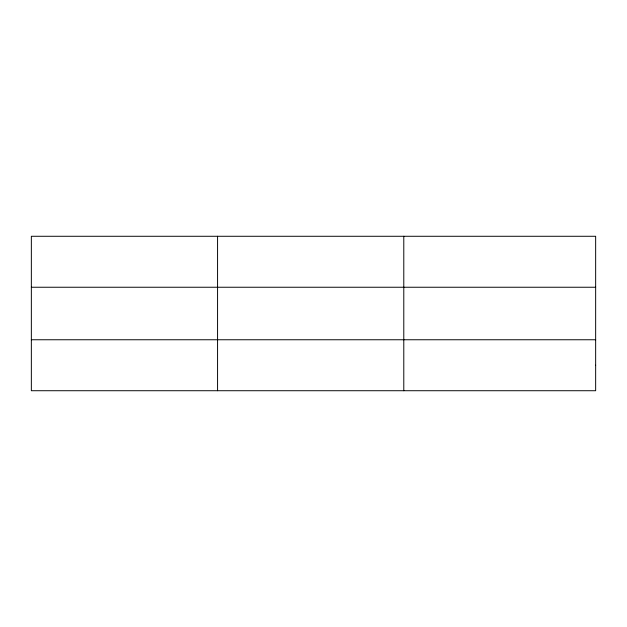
<?xml version="1.0" encoding="UTF-8"?>
<svg xmlns="http://www.w3.org/2000/svg" width="627" height="627" viewBox="0 0 627 627"><rect width="100%" height="100%" fill="white"/><g stroke="black" fill="none" stroke-linecap="round" stroke-linejoin="round"><path stroke-width="0.94" d="M217.569 390.723L217.569 236.277M403.788 390.723L403.788 236.277M31.35 287.244L595.65 287.244M31.35 339.756L595.65 339.756M595.65 365.235L595.65 390.723L31.35 390.723L31.35 236.277L595.65 236.277L595.65 365.235"/></g></svg>
